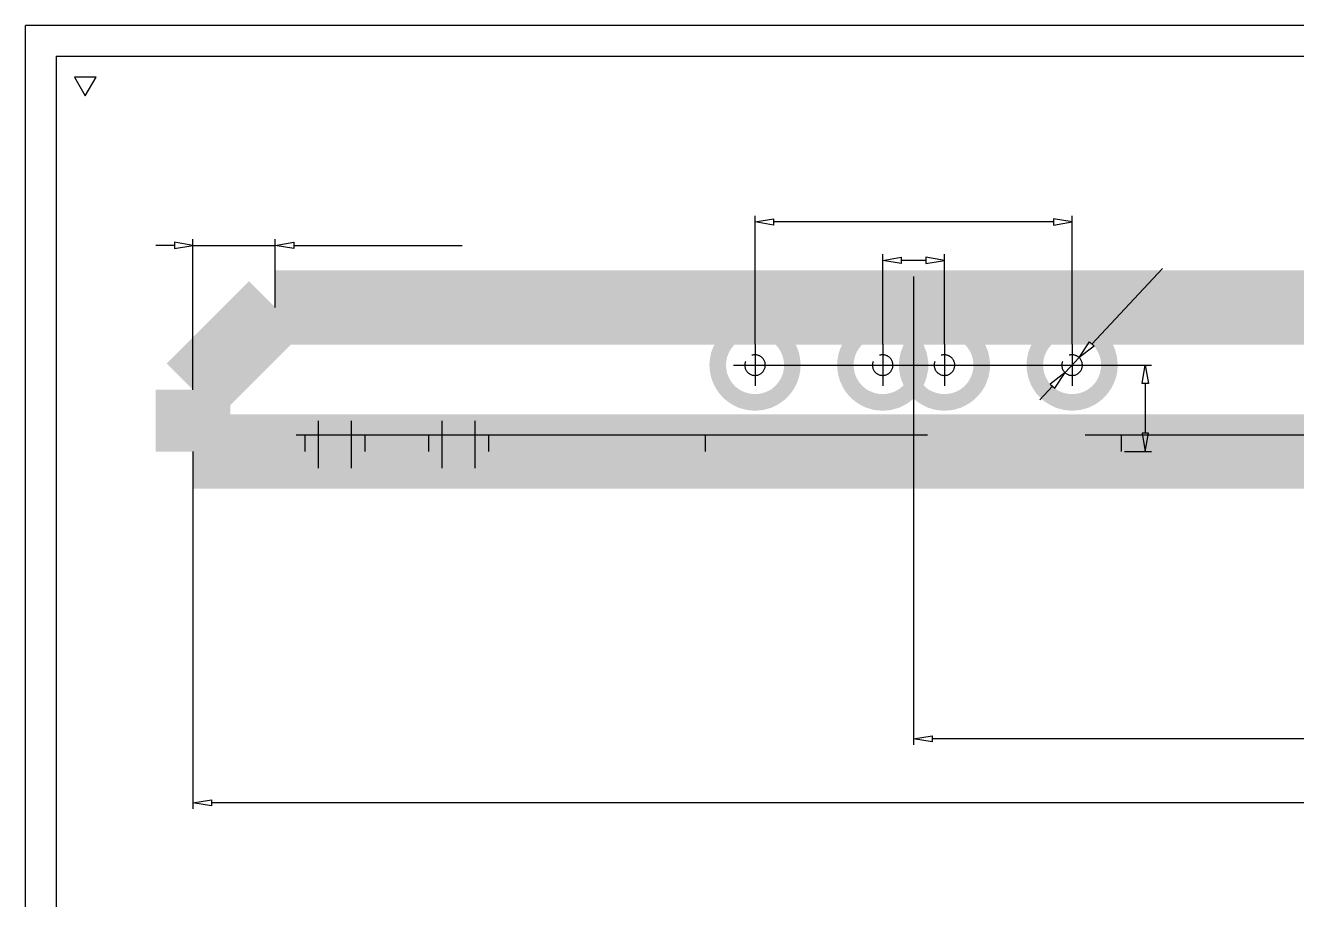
# Model space of a CAD drawing. Extents: x 0.1 to 49.5, y 17.6 to 52.5.
# Drawn here: x 0.14 to 24.3, y 35.89 to 52.51 of the extents above; entities that cross this region are included whole.
import ezdxf

# ---------------------------------------------------------------- set-up
doc = ezdxf.new("R2010")
doc.units = 0
doc.linetypes.add('1', pattern=[50.8, 31.75, -6.35, 6.35, -6.35])
doc.linetypes.add('2', pattern=[15, 12, -3])
doc.layers.get('0').update_dxf_attribs({"linetype": 'CONTINUOUS'})

msp = doc.modelspace()

# ---------------------------------------------------------------- linework, layer by layer
at = {"color": 7}
for points in [[(0.144, 17.644), (0.144, 52.512)], [(49.452, 52.512), (0.144, 52.512)], [(0.731, 51.925), (0.731, 18.231)], [(0.731, 51.925), (48.865, 51.925)], [(1.281, 51.175), (1.485, 51.527), (1.078, 51.527), (1.281, 51.175)]]:
    msp.add_lwpolyline(points, dxfattribs=at)
at = {"color": 5, "const_width": 0.0000000783}
for points in [[(16.569, 49.1), (16.778, 49.1), (16.778, 49.141), (16.569, 49.141), (16.569, 49.1)], [(17.028, 49.199), (17.028, 49.241), (16.823, 49.241), (16.823, 49.207), (16.843, 49.181), (16.863, 49.149), (16.883, 49.112), (16.901, 49.072), (16.917, 49.032), (16.929, 48.99), (16.936, 48.96), (16.941, 48.927), (16.944, 48.893), (16.984, 48.893), (16.982, 48.923), (16.977, 48.956), (16.969, 48.994), (16.959, 49.032), (16.945, 49.07), (16.929, 49.107), (16.911, 49.142), (16.892, 49.172), (16.873, 49.199), (17.028, 49.199)], [(17.275, 49.199), (17.275, 49.241), (17.069, 49.241), (17.069, 49.207), (17.09, 49.181), (17.11, 49.149), (17.129, 49.112), (17.148, 49.072), (17.163, 49.032), (17.175, 48.99), (17.182, 48.96), (17.187, 48.927), (17.19, 48.893), (17.23, 48.893), (17.228, 48.923), (17.223, 48.956), (17.216, 48.994), (17.205, 49.032), (17.191, 49.07), (17.175, 49.107), (17.157, 49.142), (17.139, 49.172), (17.119, 49.199), (17.275, 49.199)], [(17.32, 49.1), (17.53, 49.1), (17.53, 49.141), (17.32, 49.141), (17.32, 49.1)], [(16.778, 48.993), (16.778, 49.034), (16.569, 49.034), (16.569, 48.993), (16.778, 48.993)], [(17.53, 48.993), (17.53, 49.034), (17.32, 49.034), (17.32, 48.993), (17.53, 48.993)], [(5.985, 48.805), (5.965, 48.802), (5.948, 48.794), (5.933, 48.781), (5.922, 48.763), (5.916, 48.741), (5.914, 48.715), (5.916, 48.689), (5.922, 48.667), (5.933, 48.649), (5.948, 48.635), (5.965, 48.627), (5.984, 48.625), (6.004, 48.627), (6.021, 48.635), (6.036, 48.648), (6.047, 48.666), (6.053, 48.688), (6.055, 48.714), (6.053, 48.74), (6.047, 48.763), (6.036, 48.781), (6.021, 48.794), (6.004, 48.802), (5.985, 48.805)], [(5.985, 48.773), (5.995, 48.771), (6.005, 48.767), (6.013, 48.759), (6.019, 48.748), (6.022, 48.733), (6.023, 48.715), (6.022, 48.696), (6.019, 48.681), (6.013, 48.67), (6.005, 48.662), (5.995, 48.658), (5.985, 48.656), (5.974, 48.658), (5.964, 48.662), (5.956, 48.67), (5.95, 48.682), (5.947, 48.697), (5.946, 48.716), (5.947, 48.734), (5.95, 48.748), (5.957, 48.759), (5.964, 48.767), (5.974, 48.771), (5.985, 48.773)], [(6.293, 48.539), (6.252, 48.543), (6.248, 48.523), (6.241, 48.506), (6.231, 48.493), (6.219, 48.484), (6.206, 48.478), (6.191, 48.476), (6.173, 48.479), (6.158, 48.487), (6.144, 48.5), (6.133, 48.517), (6.126, 48.538), (6.124, 48.562), (6.126, 48.585), (6.132, 48.605), (6.143, 48.621), (6.157, 48.633), (6.173, 48.64), (6.192, 48.642), (6.204, 48.641), (6.215, 48.638), (6.226, 48.633), (6.235, 48.626), (6.243, 48.617), (6.25, 48.608), (6.286, 48.613), (6.255, 48.794), (6.098, 48.794), (6.098, 48.753), (6.224, 48.753), (6.241, 48.658), (6.222, 48.67), (6.202, 48.678), (6.181, 48.68), (6.155, 48.677), (6.132, 48.666), (6.111, 48.648), (6.096, 48.625), (6.086, 48.598), (6.083, 48.566), (6.086, 48.536), (6.094, 48.508), (6.108, 48.483), (6.131, 48.46), (6.159, 48.445), (6.191, 48.441), (6.218, 48.444), (6.242, 48.453), (6.262, 48.468), (6.277, 48.488), (6.288, 48.511), (6.293, 48.539)], [(6.415, 48.447), (6.415, 48.531), (6.552, 48.531), (6.552, 48.571), (6.407, 48.799), (6.376, 48.799), (6.376, 48.571), (6.333, 48.571), (6.333, 48.531), (6.376, 48.531), (6.376, 48.447), (6.415, 48.447)], [(6.415, 48.729), (6.514, 48.571), (6.415, 48.571), (6.415, 48.729)], [(6.776, 48.447), (6.692, 48.579), (6.77, 48.702), (6.721, 48.702), (6.686, 48.642), (6.68, 48.631), (6.674, 48.622), (6.67, 48.613), (6.664, 48.624), (6.658, 48.633), (6.652, 48.642), (6.613, 48.702), (6.567, 48.702), (6.646, 48.582), (6.561, 48.447), (6.609, 48.447), (6.656, 48.526), (6.668, 48.547), (6.729, 48.447), (6.776, 48.447)], [(7.007, 48.62), (7.006, 48.659), (7.002, 48.693), (6.995, 48.721), (6.986, 48.744), (6.975, 48.764), (6.961, 48.78), (6.945, 48.791), (6.925, 48.798), (6.904, 48.8), (6.887, 48.799), (6.872, 48.795), (6.859, 48.789), (6.847, 48.78), (6.836, 48.769), (6.827, 48.756), (6.819, 48.741), (6.813, 48.723), (6.807, 48.704), (6.803, 48.681), (6.801, 48.653), (6.8, 48.62), (6.802, 48.582), (6.805, 48.548), (6.812, 48.52), (6.821, 48.497), (6.832, 48.477), (6.846, 48.461), (6.863, 48.45), (6.882, 48.443), (6.904, 48.441), (6.932, 48.445), (6.956, 48.457), (6.976, 48.477), (6.993, 48.513), (7.004, 48.56), (7.007, 48.62)], [(6.967, 48.62), (6.965, 48.569), (6.959, 48.531), (6.949, 48.505), (6.936, 48.489), (6.921, 48.479), (6.904, 48.476), (6.887, 48.479), (6.872, 48.489), (6.859, 48.505), (6.848, 48.531), (6.842, 48.569), (6.84, 48.62), (6.842, 48.672), (6.848, 48.71), (6.859, 48.736), (6.872, 48.752), (6.887, 48.761), (6.904, 48.765), (6.921, 48.762), (6.935, 48.753), (6.947, 48.739), (6.958, 48.712), (6.965, 48.672), (6.967, 48.62)], [(7.049, 48.488), (7.049, 48.447), (7.258, 48.447), (7.258, 48.457), (7.256, 48.467), (7.254, 48.477), (7.247, 48.493), (7.239, 48.508), (7.228, 48.524), (7.215, 48.54), (7.198, 48.558), (7.177, 48.577), (7.146, 48.606), (7.123, 48.631), (7.107, 48.652), (7.097, 48.67), (7.091, 48.687), (7.089, 48.704), (7.091, 48.72), (7.097, 48.734), (7.106, 48.747), (7.118, 48.757), (7.132, 48.763), (7.149, 48.765), (7.166, 48.762), (7.181, 48.756), (7.194, 48.746), (7.203, 48.732), (7.209, 48.714), (7.211, 48.694), (7.251, 48.699), (7.246, 48.729), (7.235, 48.754), (7.22, 48.774), (7.2, 48.789), (7.176, 48.797), (7.148, 48.8), (7.12, 48.797), (7.096, 48.788), (7.076, 48.772), (7.061, 48.752), (7.052, 48.729), (7.049, 48.703), (7.05, 48.689), (7.053, 48.675), (7.057, 48.661), (7.063, 48.647), (7.072, 48.633), (7.083, 48.618), (7.097, 48.601), (7.117, 48.58), (7.143, 48.556), (7.163, 48.537), (7.178, 48.522), (7.188, 48.512), (7.194, 48.504), (7.2, 48.496), (7.204, 48.488), (7.049, 48.488)], [(7.465, 48.447), (7.465, 48.799), (7.426, 48.799), (7.426, 48.447), (7.465, 48.447)], [(7.578, 48.447), (7.578, 48.668), (7.612, 48.668), (7.612, 48.702), (7.578, 48.702), (7.578, 48.729), (7.577, 48.745), (7.576, 48.757), (7.574, 48.767), (7.569, 48.778), (7.562, 48.787), (7.554, 48.794), (7.543, 48.8), (7.53, 48.804), (7.514, 48.805), (7.503, 48.804), (7.491, 48.803), (7.478, 48.801), (7.484, 48.763), (7.491, 48.764), (7.499, 48.765), (7.506, 48.765), (7.517, 48.764), (7.526, 48.762), (7.532, 48.757), (7.536, 48.75), (7.538, 48.739), (7.539, 48.725), (7.539, 48.702), (7.494, 48.702), (7.494, 48.668), (7.539, 48.668), (7.539, 48.447), (7.578, 48.447)], [(7.833, 48.447), (7.833, 48.799), (7.794, 48.799), (7.794, 48.673), (7.775, 48.692), (7.752, 48.704), (7.726, 48.708), (7.709, 48.706), (7.694, 48.703), (7.681, 48.696), (7.67, 48.688), (7.661, 48.678), (7.654, 48.666), (7.65, 48.65), (7.647, 48.631), (7.646, 48.608), (7.646, 48.447), (7.685, 48.447), (7.685, 48.608), (7.686, 48.628), (7.691, 48.644), (7.698, 48.656), (7.707, 48.664), (7.719, 48.669), (7.734, 48.67), (7.745, 48.669), (7.756, 48.666), (7.766, 48.66), (7.775, 48.653), (7.782, 48.644), (7.788, 48.633), (7.791, 48.621), (7.794, 48.605), (7.794, 48.586), (7.794, 48.447), (7.833, 48.447)], [(7.922, 48.57), (7.88, 48.558), (7.891, 48.523), (7.907, 48.494), (7.927, 48.471), (7.952, 48.454), (7.98, 48.444), (8.011, 48.441), (8.043, 48.443), (8.071, 48.451), (8.095, 48.464), (8.114, 48.482), (8.13, 48.504), (8.143, 48.531), (8.153, 48.561), (8.158, 48.593), (8.16, 48.625), (8.158, 48.661), (8.152, 48.693), (8.141, 48.721), (8.127, 48.747), (8.109, 48.767), (8.087, 48.784), (8.063, 48.795), (8.038, 48.803), (8.011, 48.805), (7.98, 48.802), (7.954, 48.793), (7.931, 48.778), (7.911, 48.758), (7.896, 48.732), (7.885, 48.702), (7.927, 48.692), (7.935, 48.715), (7.946, 48.733), (7.959, 48.748), (7.974, 48.757), (7.991, 48.763), (8.011, 48.765), (8.034, 48.763), (8.055, 48.756), (8.072, 48.746), (8.087, 48.731), (8.099, 48.714), (8.107, 48.693), (8.112, 48.671), (8.116, 48.649), (8.117, 48.626), (8.116, 48.597), (8.112, 48.571), (8.105, 48.547), (8.096, 48.527), (8.084, 48.51), (8.068, 48.497), (8.051, 48.488), (8.033, 48.482), (8.015, 48.481), (7.992, 48.483), (7.972, 48.491), (7.955, 48.503), (7.94, 48.521), (7.929, 48.543), (7.922, 48.57)], [(7.354, 48.447), (7.354, 48.496), (7.31, 48.496), (7.31, 48.447), (7.354, 48.447)], [(16.569, 48.369), (16.778, 48.369), (16.778, 48.41), (16.569, 48.41), (16.569, 48.369)], [(17.031, 48.255), (16.99, 48.258), (16.986, 48.238), (16.979, 48.222), (16.969, 48.209), (16.957, 48.199), (16.944, 48.194), (16.929, 48.192), (16.911, 48.195), (16.895, 48.202), (16.882, 48.215), (16.871, 48.233), (16.864, 48.254), (16.862, 48.278), (16.864, 48.301), (16.87, 48.32), (16.881, 48.336), (16.895, 48.348), (16.911, 48.355), (16.93, 48.358), (16.942, 48.357), (16.953, 48.353), (16.964, 48.348), (16.973, 48.341), (16.981, 48.333), (16.987, 48.324), (17.024, 48.329), (16.993, 48.51), (16.836, 48.51), (16.836, 48.468), (16.962, 48.468), (16.979, 48.374), (16.96, 48.386), (16.94, 48.393), (16.919, 48.396), (16.893, 48.392), (16.87, 48.382), (16.849, 48.364), (16.833, 48.341), (16.824, 48.313), (16.821, 48.282), (16.824, 48.251), (16.832, 48.224), (16.846, 48.199), (16.869, 48.175), (16.896, 48.161), (16.929, 48.156), (16.956, 48.159), (16.98, 48.168), (17, 48.183), (17.015, 48.203), (17.026, 48.227), (17.031, 48.255)], [(17.131, 48.162), (17.17, 48.162), (17.17, 48.438), (17.18, 48.428), (17.192, 48.418), (17.206, 48.408), (17.221, 48.399), (17.235, 48.392), (17.247, 48.386), (17.247, 48.428), (17.227, 48.44), (17.207, 48.454), (17.19, 48.469), (17.176, 48.485), (17.164, 48.501), (17.156, 48.516), (17.131, 48.516), (17.131, 48.162)], [(17.32, 48.369), (17.53, 48.369), (17.53, 48.41), (17.32, 48.41), (17.32, 48.369)], [(16.778, 48.263), (16.778, 48.303), (16.569, 48.303), (16.569, 48.263), (16.778, 48.263)], [(17.53, 48.263), (17.53, 48.303), (17.32, 48.303), (17.32, 48.263), (17.53, 48.263)], [(21.607, 47.906), (21.349, 48.147), (21.306, 48.1), (21.437, 47.875), (21.448, 47.856), (21.458, 47.841), (21.465, 47.829), (21.451, 47.836), (21.434, 47.845), (21.412, 47.855), (21.181, 47.967), (21.143, 47.925), (21.4, 47.685), (21.428, 47.715), (21.212, 47.916), (21.491, 47.782), (21.517, 47.81), (21.36, 48.081), (21.579, 47.877), (21.607, 47.906)], [(21.297, 47.71), (21.267, 47.683), (21.279, 47.666), (21.286, 47.649), (21.289, 47.634), (21.288, 47.619), (21.283, 47.605), (21.274, 47.593), (21.26, 47.582), (21.243, 47.576), (21.224, 47.574), (21.204, 47.578), (21.184, 47.588), (21.165, 47.603), (21.15, 47.62), (21.14, 47.638), (21.135, 47.656), (21.136, 47.674), (21.142, 47.691), (21.153, 47.707), (21.162, 47.715), (21.172, 47.721), (21.183, 47.725), (21.195, 47.727), (21.206, 47.727), (21.217, 47.725), (21.238, 47.756), (21.085, 47.857), (20.978, 47.742), (21.008, 47.713), (21.094, 47.806), (21.175, 47.754), (21.153, 47.748), (21.134, 47.738), (21.118, 47.725), (21.103, 47.703), (21.095, 47.679), (21.094, 47.652), (21.1, 47.624), (21.113, 47.599), (21.134, 47.575), (21.158, 47.556), (21.184, 47.544), (21.212, 47.537), (21.245, 47.537), (21.274, 47.548), (21.3, 47.569), (21.316, 47.591), (21.326, 47.614), (21.328, 47.639), (21.324, 47.664), (21.314, 47.688), (21.297, 47.71)], [(21.545, 45.383), (21.545, 45.344), (21.821, 45.344), (21.811, 45.334), (21.801, 45.322), (21.791, 45.308), (21.782, 45.293), (21.775, 45.279), (21.769, 45.267), (21.811, 45.267), (21.823, 45.287), (21.837, 45.306), (21.852, 45.324), (21.868, 45.338), (21.884, 45.35), (21.899, 45.358), (21.899, 45.383), (21.545, 45.383)], [(21.587, 45.195), (21.545, 45.195), (21.545, 44.986), (21.556, 44.986), (21.566, 44.987), (21.575, 44.99), (21.591, 44.996), (21.607, 45.005), (21.622, 45.016), (21.638, 45.029), (21.656, 45.046), (21.676, 45.067), (21.705, 45.097), (21.73, 45.121), (21.75, 45.136), (21.768, 45.147), (21.786, 45.153), (21.802, 45.155), (21.818, 45.153), (21.833, 45.147), (21.846, 45.138), (21.855, 45.126), (21.861, 45.112), (21.863, 45.095), (21.861, 45.077), (21.855, 45.062), (21.845, 45.05), (21.83, 45.041), (21.813, 45.035), (21.793, 45.033), (21.797, 44.993), (21.828, 44.998), (21.853, 45.008), (21.873, 45.024), (21.887, 45.044), (21.896, 45.068), (21.899, 45.096), (21.896, 45.124), (21.887, 45.148), (21.871, 45.168), (21.851, 45.183), (21.827, 45.192), (21.801, 45.195), (21.787, 45.194), (21.773, 45.191), (21.76, 45.187), (21.746, 45.18), (21.732, 45.172), (21.717, 45.161), (21.7, 45.146), (21.679, 45.126), (21.655, 45.101), (21.635, 45.08), (21.621, 45.065), (21.61, 45.056), (21.603, 45.05), (21.595, 45.044), (21.587, 45.04), (21.587, 45.195)], [(17.88, 37.941), (17.839, 37.944), (17.835, 37.924), (17.828, 37.908), (17.818, 37.895), (17.806, 37.885), (17.793, 37.88), (17.778, 37.878), (17.76, 37.88), (17.745, 37.888), (17.731, 37.901), (17.72, 37.919), (17.713, 37.94), (17.711, 37.964), (17.713, 37.987), (17.72, 38.006), (17.73, 38.022), (17.744, 38.034), (17.76, 38.041), (17.779, 38.044), (17.791, 38.043), (17.802, 38.039), (17.813, 38.034), (17.822, 38.027), (17.83, 38.019), (17.837, 38.01), (17.873, 38.015), (17.842, 38.196), (17.685, 38.196), (17.685, 38.154), (17.811, 38.154), (17.828, 38.06), (17.809, 38.072), (17.789, 38.079), (17.769, 38.082), (17.742, 38.078), (17.719, 38.068), (17.698, 38.05), (17.683, 38.027), (17.673, 37.999), (17.67, 37.968), (17.673, 37.937), (17.681, 37.91), (17.695, 37.885), (17.718, 37.861), (17.746, 37.847), (17.778, 37.842), (17.805, 37.845), (17.829, 37.854), (17.849, 37.869), (17.864, 37.889), (17.875, 37.913), (17.88, 37.941)], [(18.124, 38.154), (18.124, 38.196), (17.919, 38.196), (17.919, 38.162), (17.939, 38.136), (17.959, 38.104), (17.979, 38.067), (17.997, 38.027), (18.012, 37.987), (18.025, 37.945), (18.031, 37.915), (18.036, 37.882), (18.039, 37.848), (18.079, 37.848), (18.078, 37.878), (18.073, 37.911), (18.065, 37.949), (18.054, 37.988), (18.041, 38.025), (18.024, 38.062), (18.007, 38.097), (17.988, 38.128), (17.969, 38.154), (18.124, 38.154)], [(18.372, 37.941), (18.334, 37.947), (18.328, 37.925), (18.32, 37.907), (18.311, 37.894), (18.299, 37.885), (18.286, 37.88), (18.271, 37.878), (18.254, 37.88), (18.239, 37.887), (18.225, 37.899), (18.215, 37.914), (18.208, 37.932), (18.206, 37.951), (18.208, 37.97), (18.214, 37.986), (18.224, 38.001), (18.236, 38.011), (18.251, 38.018), (18.268, 38.02), (18.276, 38.019), (18.285, 38.018), (18.296, 38.015), (18.291, 38.053), (18.289, 38.053), (18.287, 38.053), (18.285, 38.053), (18.269, 38.054), (18.254, 38.059), (18.24, 38.067), (18.229, 38.078), (18.223, 38.093), (18.22, 38.111), (18.222, 38.126), (18.227, 38.139), (18.235, 38.151), (18.245, 38.159), (18.258, 38.165), (18.272, 38.166), (18.287, 38.165), (18.299, 38.159), (18.31, 38.151), (18.319, 38.138), (18.326, 38.122), (18.33, 38.103), (18.369, 38.111), (18.362, 38.137), (18.351, 38.16), (18.336, 38.178), (18.318, 38.191), (18.297, 38.199), (18.273, 38.202), (18.256, 38.201), (18.24, 38.196), (18.225, 38.19), (18.212, 38.18), (18.201, 38.169), (18.192, 38.156), (18.186, 38.141), (18.182, 38.126), (18.18, 38.11), (18.182, 38.096), (18.185, 38.082), (18.191, 38.069), (18.2, 38.057), (18.211, 38.047), (18.224, 38.039), (18.207, 38.033), (18.192, 38.023), (18.18, 38.009), (18.172, 37.993), (18.167, 37.974), (18.165, 37.952), (18.168, 37.923), (18.178, 37.897), (18.195, 37.874), (18.217, 37.856), (18.243, 37.846), (18.272, 37.842), (18.298, 37.845), (18.321, 37.854), (18.341, 37.87), (18.357, 37.89), (18.367, 37.914), (18.372, 37.941)]]:
    msp.add_lwpolyline(points, dxfattribs=at)
at = {"color": 5}
for points in [[(14.011, 46.449), (14.011, 48.893)], [(14.364, 48.835), (14.364, 48.717), (14.011, 48.776), (14.011, 48.776), (14.364, 48.835)], [(19.686, 48.835), (19.686, 48.717), (20.038, 48.776), (20.038, 48.776), (19.686, 48.835)], [(20.038, 46.449), (20.038, 48.893)], [(19.686, 48.776), (14.364, 48.776)], [(2.976, 48.329), (2.624, 48.329)], [(2.976, 48.388), (2.976, 48.271), (3.328, 48.329), (3.328, 48.329), (2.976, 48.388)], [(3.328, 45.584), (3.328, 48.447)], [(3.328, 48.329), (4.893, 48.329)], [(4.893, 47.149), (4.893, 48.447)], [(5.245, 48.388), (5.245, 48.271), (4.893, 48.329), (4.893, 48.329), (5.245, 48.388)], [(5.245, 48.329), (8.444, 48.329)], [(16.438, 46.449), (16.438, 48.162)], [(16.79, 48.104), (16.79, 47.986), (16.438, 48.045), (16.438, 48.045), (16.79, 48.104)], [(17.259, 48.104), (17.259, 47.986), (17.612, 48.045), (17.612, 48.045), (17.259, 48.104)], [(17.612, 46.449), (17.612, 48.162)], [(17.259, 48.045), (16.79, 48.045)], [(20.412, 46.454), (21.753, 47.891)], [(20.369, 46.494), (20.455, 46.414), (20.171, 46.196), (20.171, 46.196), (20.369, 46.494)], [(19.904, 45.91), (20.171, 46.196)], [(19.621, 45.693), (19.707, 45.613), (19.904, 45.91), (19.904, 45.91), (19.621, 45.693)], [(20.449, 46.053), (21.545, 46.053)], [(21.487, 45.701), (21.369, 45.701), (21.428, 46.053), (21.428, 46.053), (21.487, 45.701)], [(21.428, 45.701), (21.428, 44.762)], [(19.664, 45.653), (19.424, 45.395)], [(21.487, 44.762), (21.369, 44.762), (21.428, 44.41), (21.428, 44.41), (21.487, 44.762)], [(3.328, 44.41), (3.328, 37.614)], [(21.032, 44.41), (21.545, 44.41)], [(17.025, 42.756), (17.025, 38.831)], [(17.377, 39.007), (17.377, 38.89), (17.025, 38.948), (17.025, 38.948), (17.377, 39.007)], [(32.326, 38.948), (17.377, 38.948)], [(3.68, 37.79), (3.68, 37.672), (3.328, 37.731), (3.328, 37.731), (3.68, 37.79)], [(32.326, 37.731), (3.68, 37.731)]]:
    msp.add_lwpolyline(points, dxfattribs=at)
at = {"color": 7, "const_width": 1.415}
for points in [[(4.893, 47.149), (3.328, 45.584)], [(32.287, 47.149), (4.893, 47.149)], [(13.854, 46.053), (13.855, 46.064), (13.856, 46.075), (13.858, 46.086), (13.86, 46.097), (13.864, 46.107), (13.868, 46.117), (13.873, 46.127), (13.878, 46.136), (13.884, 46.146), (13.891, 46.154), (13.898, 46.162), (13.906, 46.17), (13.915, 46.177), (13.923, 46.184), (13.933, 46.189), (13.942, 46.195), (13.952, 46.199), (13.963, 46.203), (13.973, 46.206), (13.984, 46.208), (13.995, 46.21), (14.006, 46.21), (14.017, 46.21), (14.028, 46.21), (14.039, 46.208), (14.049, 46.206), (14.06, 46.203), (14.07, 46.199), (14.08, 46.195), (14.09, 46.189), (14.099, 46.184), (14.108, 46.177), (14.117, 46.17), (14.125, 46.162), (14.132, 46.154), (14.139, 46.146), (14.145, 46.136), (14.15, 46.127), (14.155, 46.117), (14.159, 46.107), (14.163, 46.097), (14.165, 46.086), (14.167, 46.075), (14.168, 46.064), (14.169, 46.053), (14.168, 46.042), (14.167, 46.031), (14.165, 46.02), (14.163, 46.01), (14.159, 45.999), (14.155, 45.989), (14.15, 45.979), (14.145, 45.97), (14.139, 45.961), (14.132, 45.952), (14.125, 45.944), (14.117, 45.936), (14.108, 45.929), (14.099, 45.923), (14.09, 45.917), (14.08, 45.912), (14.07, 45.907), (14.06, 45.904), (14.049, 45.901), (14.039, 45.898), (14.028, 45.897), (14.017, 45.896), (14.006, 45.896), (13.995, 45.897), (13.984, 45.898), (13.973, 45.901), (13.963, 45.904), (13.952, 45.907), (13.942, 45.912), (13.933, 45.917), (13.923, 45.923), (13.915, 45.929), (13.906, 45.936), (13.898, 45.944), (13.891, 45.952), (13.884, 45.961), (13.878, 45.97), (13.873, 45.979), (13.868, 45.989), (13.864, 45.999), (13.86, 46.01), (13.858, 46.02), (13.856, 46.031), (13.854, 46.053)], [(16.28, 46.053), (16.281, 46.064), (16.282, 46.075), (16.284, 46.086), (16.287, 46.097), (16.29, 46.107), (16.294, 46.117), (16.299, 46.127), (16.304, 46.136), (16.31, 46.146), (16.317, 46.154), (16.325, 46.162), (16.332, 46.17), (16.341, 46.177), (16.35, 46.184), (16.359, 46.189), (16.369, 46.195), (16.379, 46.199), (16.389, 46.203), (16.4, 46.206), (16.41, 46.208), (16.421, 46.21), (16.432, 46.21), (16.443, 46.21), (16.454, 46.21), (16.465, 46.208), (16.476, 46.206), (16.486, 46.203), (16.497, 46.199), (16.507, 46.195), (16.516, 46.189), (16.526, 46.184), (16.534, 46.177), (16.543, 46.17), (16.551, 46.162), (16.558, 46.154), (16.565, 46.146), (16.571, 46.136), (16.577, 46.127), (16.581, 46.117), (16.585, 46.107), (16.589, 46.097), (16.591, 46.086), (16.593, 46.075), (16.595, 46.064), (16.595, 46.053), (16.595, 46.042), (16.593, 46.031), (16.591, 46.02), (16.589, 46.01), (16.585, 45.999), (16.581, 45.989), (16.577, 45.979), (16.571, 45.97), (16.565, 45.961), (16.558, 45.952), (16.551, 45.944), (16.543, 45.936), (16.534, 45.929), (16.526, 45.923), (16.516, 45.917), (16.507, 45.912), (16.497, 45.907), (16.486, 45.904), (16.476, 45.901), (16.465, 45.898), (16.454, 45.897), (16.443, 45.896), (16.432, 45.896), (16.421, 45.897), (16.41, 45.898), (16.4, 45.901), (16.389, 45.904), (16.379, 45.907), (16.369, 45.912), (16.359, 45.917), (16.35, 45.923), (16.341, 45.929), (16.332, 45.936), (16.325, 45.944), (16.317, 45.952), (16.31, 45.961), (16.304, 45.97), (16.299, 45.979), (16.294, 45.989), (16.29, 45.999), (16.287, 46.01), (16.284, 46.02), (16.282, 46.031), (16.28, 46.053)], [(17.454, 46.053), (17.455, 46.064), (17.456, 46.075), (17.458, 46.086), (17.461, 46.097), (17.464, 46.107), (17.468, 46.117), (17.473, 46.127), (17.478, 46.136), (17.484, 46.146), (17.491, 46.154), (17.499, 46.162), (17.506, 46.17), (17.515, 46.177), (17.524, 46.184), (17.533, 46.189), (17.543, 46.195), (17.553, 46.199), (17.563, 46.203), (17.574, 46.206), (17.584, 46.208), (17.595, 46.21), (17.606, 46.21), (17.617, 46.21), (17.628, 46.21), (17.639, 46.208), (17.65, 46.206), (17.66, 46.203), (17.671, 46.199), (17.681, 46.195), (17.69, 46.189), (17.7, 46.184), (17.708, 46.177), (17.717, 46.17), (17.725, 46.162), (17.732, 46.154), (17.739, 46.146), (17.745, 46.136), (17.751, 46.127), (17.755, 46.117), (17.759, 46.107), (17.763, 46.097), (17.765, 46.086), (17.767, 46.075), (17.769, 46.064), (17.769, 46.053), (17.769, 46.042), (17.767, 46.031), (17.765, 46.02), (17.763, 46.01), (17.759, 45.999), (17.755, 45.989), (17.751, 45.979), (17.745, 45.97), (17.739, 45.961), (17.732, 45.952), (17.725, 45.944), (17.717, 45.936), (17.708, 45.929), (17.7, 45.923), (17.69, 45.917), (17.681, 45.912), (17.671, 45.907), (17.66, 45.904), (17.65, 45.901), (17.639, 45.898), (17.628, 45.897), (17.617, 45.896), (17.606, 45.896), (17.595, 45.897), (17.584, 45.898), (17.574, 45.901), (17.563, 45.904), (17.553, 45.907), (17.543, 45.912), (17.533, 45.917), (17.524, 45.923), (17.515, 45.929), (17.506, 45.936), (17.499, 45.944), (17.491, 45.952), (17.484, 45.961), (17.478, 45.97), (17.473, 45.979), (17.468, 45.989), (17.464, 45.999), (17.461, 46.01), (17.458, 46.02), (17.456, 46.031), (17.454, 46.053)], [(19.881, 46.053), (19.881, 46.064), (19.882, 46.075), (19.884, 46.086), (19.887, 46.097), (19.89, 46.107), (19.894, 46.117), (19.899, 46.127), (19.905, 46.136), (19.911, 46.146), (19.917, 46.154), (19.925, 46.162), (19.933, 46.17), (19.941, 46.177), (19.95, 46.184), (19.959, 46.189), (19.969, 46.195), (19.979, 46.199), (19.989, 46.203), (20, 46.206), (20.011, 46.208), (20.022, 46.21), (20.032, 46.21), (20.043, 46.21), (20.054, 46.21), (20.065, 46.208), (20.076, 46.206), (20.087, 46.203), (20.097, 46.199), (20.107, 46.195), (20.117, 46.189), (20.126, 46.184), (20.135, 46.177), (20.143, 46.17), (20.151, 46.162), (20.158, 46.154), (20.165, 46.146), (20.171, 46.136), (20.177, 46.127), (20.182, 46.117), (20.186, 46.107), (20.189, 46.097), (20.192, 46.086), (20.194, 46.075), (20.195, 46.064), (20.195, 46.053), (20.195, 46.042), (20.194, 46.031), (20.192, 46.02), (20.189, 46.01), (20.186, 45.999), (20.182, 45.989), (20.177, 45.979), (20.171, 45.97), (20.165, 45.961), (20.158, 45.952), (20.151, 45.944), (20.143, 45.936), (20.135, 45.929), (20.126, 45.923), (20.117, 45.917), (20.107, 45.912), (20.097, 45.907), (20.087, 45.904), (20.076, 45.901), (20.065, 45.898), (20.054, 45.897), (20.043, 45.896), (20.032, 45.896), (20.022, 45.897), (20.011, 45.898), (20, 45.901), (19.989, 45.904), (19.979, 45.907), (19.969, 45.912), (19.959, 45.917), (19.95, 45.923), (19.941, 45.929), (19.933, 45.936), (19.925, 45.944), (19.917, 45.952), (19.911, 45.961), (19.905, 45.97), (19.899, 45.979), (19.894, 45.989), (19.89, 45.999), (19.887, 46.01), (19.884, 46.02), (19.882, 46.031), (19.881, 46.053)], [(3.328, 45.584), (3.328, 44.41)], [(32.287, 44.41), (3.328, 44.41)]]:
    msp.add_lwpolyline(points, dxfattribs=at)
at = {"color": 1, "linetype": '1'}
for points in [[(17.025, 47.736), (17.025, 42.756)], [(14.011, 46.449), (14.011, 45.657)], [(16.438, 46.449), (16.438, 45.657)], [(17.612, 46.449), (17.612, 45.657)], [(20.038, 46.449), (20.038, 45.657)], [(13.6, 46.053), (20.449, 46.053)], [(5.715, 44.096), (5.715, 44.997)], [(6.341, 44.096), (6.341, 44.997)], [(8.063, 44.096), (8.063, 44.997)], [(8.689, 44.096), (8.689, 44.997)]]:
    msp.add_lwpolyline(points, dxfattribs=at)
at = {"color": 6}
for points in [[(13.829, 46.125), (13.825, 46.112), (13.821, 46.099), (13.818, 46.086), (13.817, 46.072), (13.816, 46.059), (13.816, 46.045), (13.817, 46.031), (13.819, 46.018), (13.822, 46.005), (13.826, 45.991), (13.83, 45.979), (13.836, 45.966), (13.843, 45.954), (13.85, 45.943), (13.858, 45.932), (13.867, 45.921), (13.876, 45.912), (13.887, 45.902), (13.897, 45.894), (13.909, 45.887), (13.921, 45.88), (13.933, 45.874), (13.946, 45.869), (13.959, 45.865), (13.972, 45.862), (13.985, 45.859), (13.999, 45.858), (14.013, 45.857), (14.026, 45.858), (14.04, 45.86), (14.053, 45.862), (14.067, 45.865), (14.08, 45.87), (14.092, 45.875), (14.104, 45.881), (14.116, 45.888), (14.127, 45.896), (14.138, 45.904), (14.148, 45.913), (14.158, 45.923), (14.166, 45.934), (14.174, 45.945), (14.181, 45.956), (14.188, 45.969), (14.193, 45.981), (14.198, 45.994), (14.202, 46.007), (14.204, 46.02), (14.206, 46.034), (14.207, 46.048), (14.207, 46.061), (14.206, 46.075), (14.204, 46.088), (14.201, 46.102), (14.197, 46.115), (14.192, 46.128), (14.187, 46.14), (14.18, 46.152), (14.173, 46.164), (14.165, 46.175), (14.156, 46.185), (14.146, 46.195), (14.136, 46.204), (14.125, 46.212), (14.114, 46.22), (14.102, 46.227), (14.09, 46.232), (14.077, 46.237), (14.064, 46.242), (14.051, 46.245), (14.037, 46.247), (14.024, 46.248), (14.01, 46.249), (13.996, 46.248), (13.983, 46.247), (13.969, 46.244), (13.956, 46.241), (13.952, 46.24)], [(16.256, 46.125), (16.251, 46.112), (16.248, 46.099), (16.245, 46.086), (16.243, 46.072), (16.242, 46.059), (16.242, 46.045), (16.243, 46.031), (16.245, 46.018), (16.248, 46.005), (16.252, 45.991), (16.257, 45.979), (16.262, 45.966), (16.269, 45.954), (16.276, 45.943), (16.284, 45.932), (16.293, 45.921), (16.303, 45.912), (16.313, 45.902), (16.324, 45.894), (16.335, 45.887), (16.347, 45.88), (16.359, 45.874), (16.372, 45.869), (16.385, 45.865), (16.398, 45.862), (16.412, 45.859), (16.425, 45.858), (16.439, 45.857), (16.453, 45.858), (16.466, 45.86), (16.48, 45.862), (16.493, 45.865), (16.506, 45.87), (16.518, 45.875), (16.531, 45.881), (16.542, 45.888), (16.554, 45.896), (16.564, 45.904), (16.575, 45.913), (16.584, 45.923), (16.593, 45.934), (16.601, 45.945), (16.608, 45.956), (16.614, 45.969), (16.62, 45.981), (16.624, 45.994), (16.628, 46.007), (16.631, 46.02), (16.632, 46.034), (16.633, 46.048), (16.633, 46.061), (16.632, 46.075), (16.63, 46.088), (16.627, 46.102), (16.623, 46.115), (16.619, 46.128), (16.613, 46.14), (16.606, 46.152), (16.599, 46.164), (16.591, 46.175), (16.582, 46.185), (16.573, 46.195), (16.562, 46.204), (16.552, 46.212), (16.54, 46.22), (16.528, 46.227), (16.516, 46.232), (16.503, 46.237), (16.49, 46.242), (16.477, 46.245), (16.464, 46.247), (16.45, 46.248), (16.436, 46.249), (16.423, 46.248), (16.409, 46.247), (16.396, 46.244), (16.382, 46.241), (16.378, 46.24)], [(17.43, 46.125), (17.425, 46.112), (17.422, 46.099), (17.419, 46.086), (17.417, 46.072), (17.416, 46.059), (17.416, 46.045), (17.417, 46.031), (17.419, 46.018), (17.422, 46.005), (17.426, 45.991), (17.431, 45.979), (17.436, 45.966), (17.443, 45.954), (17.45, 45.943), (17.458, 45.932), (17.467, 45.921), (17.477, 45.912), (17.487, 45.902), (17.498, 45.894), (17.509, 45.887), (17.521, 45.88), (17.533, 45.874), (17.546, 45.869), (17.559, 45.865), (17.572, 45.862), (17.586, 45.859), (17.599, 45.858), (17.613, 45.857), (17.627, 45.858), (17.64, 45.86), (17.654, 45.862), (17.667, 45.865), (17.68, 45.87), (17.692, 45.875), (17.705, 45.881), (17.716, 45.888), (17.728, 45.896), (17.738, 45.904), (17.749, 45.913), (17.758, 45.923), (17.767, 45.934), (17.775, 45.945), (17.782, 45.956), (17.788, 45.969), (17.794, 45.981), (17.798, 45.994), (17.802, 46.007), (17.805, 46.02), (17.806, 46.034), (17.807, 46.048), (17.807, 46.061), (17.806, 46.075), (17.804, 46.088), (17.801, 46.102), (17.797, 46.115), (17.793, 46.128), (17.787, 46.14), (17.78, 46.152), (17.773, 46.164), (17.765, 46.175), (17.756, 46.185), (17.747, 46.195), (17.736, 46.204), (17.726, 46.212), (17.714, 46.22), (17.702, 46.227), (17.69, 46.232), (17.677, 46.237), (17.664, 46.242), (17.651, 46.245), (17.638, 46.247), (17.624, 46.248), (17.61, 46.249), (17.597, 46.248), (17.583, 46.247), (17.57, 46.244), (17.556, 46.241), (17.552, 46.24)], [(19.856, 46.125), (19.851, 46.112), (19.848, 46.099), (19.845, 46.086), (19.843, 46.072), (19.842, 46.059), (19.842, 46.045), (19.843, 46.031), (19.845, 46.018), (19.848, 46.005), (19.852, 45.991), (19.857, 45.979), (19.863, 45.966), (19.869, 45.954), (19.876, 45.943), (19.885, 45.932), (19.893, 45.921), (19.903, 45.912), (19.913, 45.902), (19.924, 45.894), (19.935, 45.887), (19.947, 45.88), (19.96, 45.874), (19.972, 45.869), (19.985, 45.865), (19.999, 45.862), (20.012, 45.859), (20.026, 45.858), (20.039, 45.857), (20.053, 45.858), (20.066, 45.86), (20.08, 45.862), (20.093, 45.865), (20.106, 45.87), (20.119, 45.875), (20.131, 45.881), (20.143, 45.888), (20.154, 45.896), (20.165, 45.904), (20.175, 45.913), (20.184, 45.923), (20.193, 45.934), (20.201, 45.945), (20.208, 45.956), (20.214, 45.969), (20.22, 45.981), (20.224, 45.994), (20.228, 46.007), (20.231, 46.02), (20.233, 46.034), (20.234, 46.048), (20.233, 46.061), (20.232, 46.075), (20.23, 46.088), (20.227, 46.102), (20.224, 46.115), (20.219, 46.128), (20.213, 46.14), (20.207, 46.152), (20.199, 46.164), (20.191, 46.175), (20.182, 46.185), (20.173, 46.195), (20.163, 46.204), (20.152, 46.212), (20.141, 46.22), (20.129, 46.227), (20.116, 46.232), (20.104, 46.237), (20.091, 46.242), (20.077, 46.245), (20.064, 46.247), (20.05, 46.248), (20.037, 46.249), (20.023, 46.248), (20.009, 46.247), (19.996, 46.244), (19.983, 46.241), (19.979, 46.24)]]:
    msp.add_lwpolyline(points, dxfattribs=at)
at = {"color": 8, "linetype": '2'}
for points in [[(32.287, 44.723), (3.328, 44.723)], [(5.461, 44.41), (5.461, 44.723)], [(6.596, 44.723), (6.596, 44.41)], [(7.809, 44.41), (7.809, 44.723)], [(8.944, 44.723), (8.944, 44.41)], [(13.072, 44.41), (13.072, 44.723)], [(20.977, 44.41), (20.977, 44.723)]]:
    msp.add_lwpolyline(points, dxfattribs=at)

doc.saveas('drawing.dxf')
